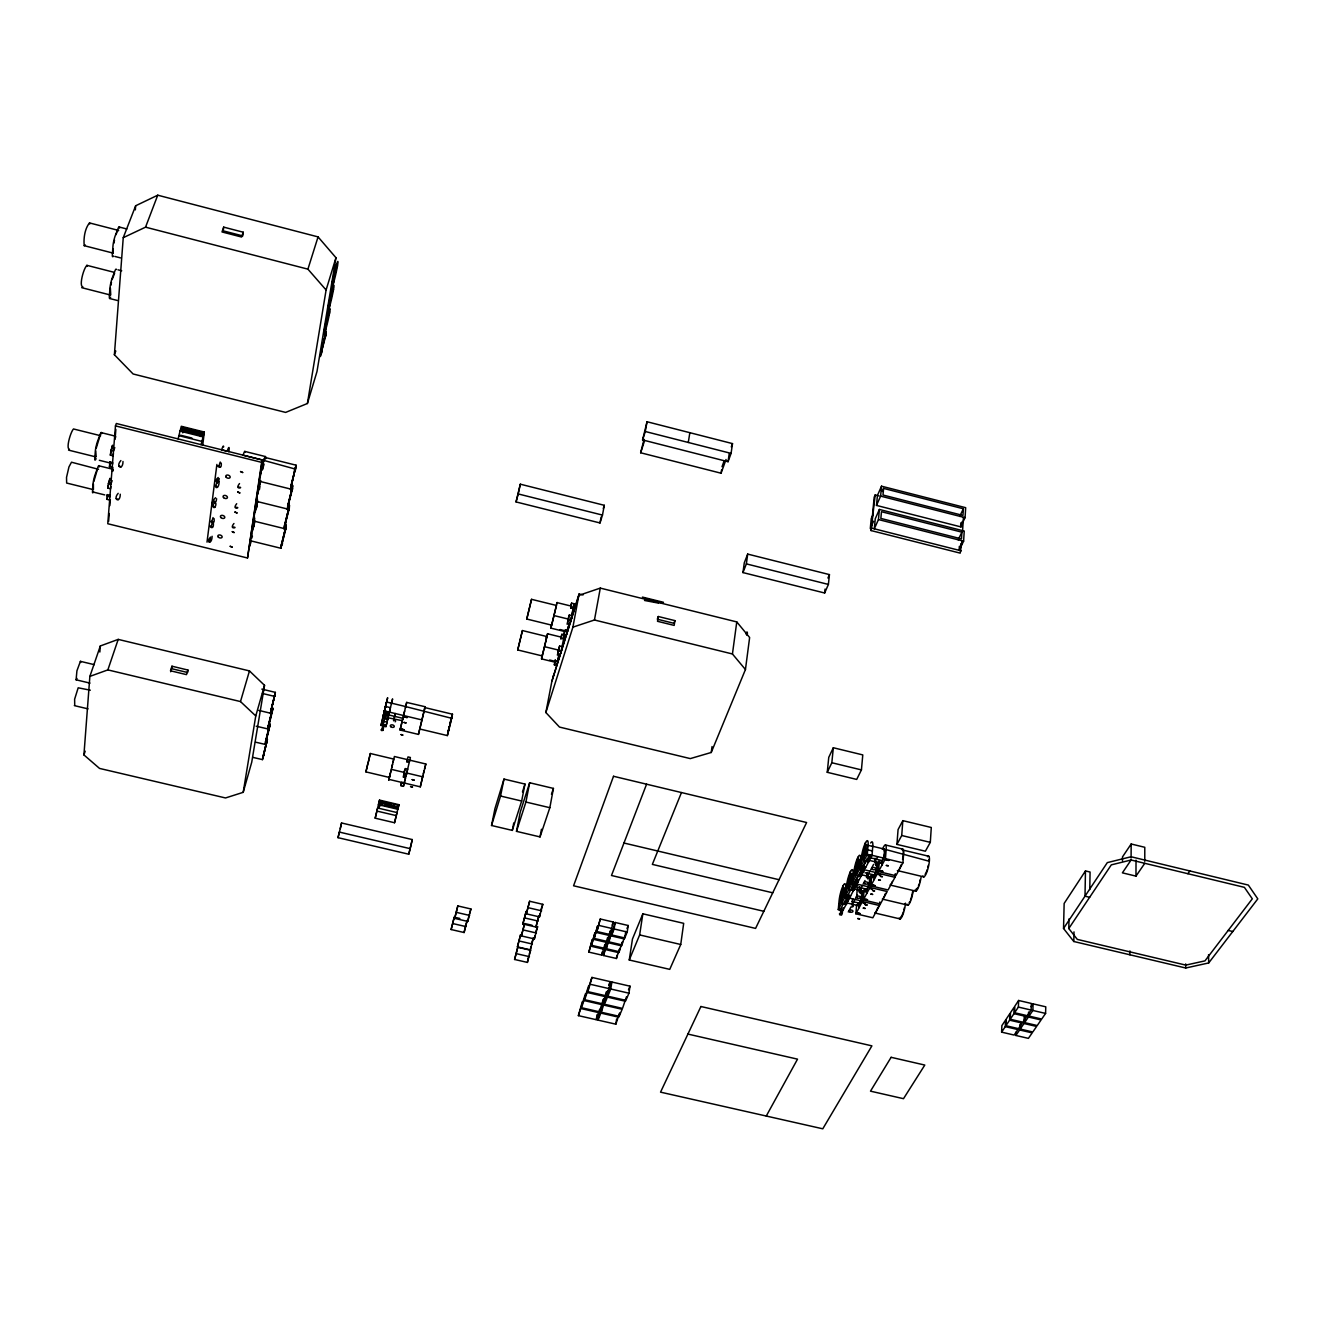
<?xml version="1.0" encoding="UTF-8"?>
<svg xmlns="http://www.w3.org/2000/svg" width="1324" height="1324" viewBox="0 0 1324 1324"><rect width="100%" height="100%" fill="white"/><g stroke="black" fill="none" stroke-linecap="round" stroke-linejoin="round"><path stroke-width="1.5" d="M1069.014 918.906L1068.782 928.521L1077.322 939.395L1185.791 965.113L1204.956 960.876L1252.305 898.831L1244.394 887.345L1131.093 860.004L1122.388 872.847L1135.975 876.124L1136.025 860.17M1129.902 954.786L1129.918 950.93M1131.093 858.002L1131.159 844L1144.78 847.294L1144.78 861.312M1122.471 860.881L1122.504 856.893L1131.159 844M382.934 730.335L380.948 729.855L382.868 730.467L384.225 724.873L382.322 724.427L384.225 725.039M385.797 718.055L383.811 717.575L385.731 718.204L387.088 712.593L385.102 712.279L387.088 712.759M1089.784 889.513L1090.066 872.036L1085.465 870.927L1064.148 903.448L1063.536 928.472L1073.797 941.496L1185.725 968.01L1208.696 962.945L1257.8 898.88L1248.333 885.077L1131.077 856.76L1107.311 862.619L1063.536 928.472M1085.465 870.927L1085.001 896.183L1089.652 897.291M1073.797 941.496L1073.996 931.881M570.528 621.916L573.441 606.657C574.484 608.825 569.568 609.321 570.958 605.962M1029.145 1012.794L1029.029 1016.087L1041.707 1019.05L1045.579 1013.423L1045.778 1006.819L1033.084 1003.857L1031.164 1006.67M1029.029 1016.087L1032.869 1010.46L1033.084 1003.857M1028.417 1017.014L1041.078 1019.96L1037.238 1025.537L1024.611 1022.608L1028.417 1017.014L1028.582 1012.066M1031.115 1010.046L1031.346 1003.443L1018.619 1000.481L1014.846 1006.141L1014.598 1012.728L1027.292 1015.69L1031.115 1010.046L1018.388 1007.084L1014.598 1012.728M1020.225 1029.062L1023.998 1023.518L1036.609 1026.448L1032.803 1031.975L1020.225 1029.062L1020.407 1024.131M1023.998 1023.518L1024.23 1016.931M1024.611 1022.608L1024.793 1017.659M1015.872 1035.467L1019.612 1029.956L1032.19 1032.886L1028.4 1038.364L1015.872 1035.467L1016.005 1032.19M1018.388 1007.084L1018.619 1000.481M1019.612 1029.956L1019.794 1025.041M262.384 759.628L267.415 739.322L262.533 759.612L252.95 757.411M1009.616 1020.175L1009.881 1013.588L1006.174 1019.166L1005.909 1025.719L1018.504 1028.649L1022.26 1023.104L1009.616 1020.175L1005.909 1025.719M1010.229 1019.248L1010.493 1012.678L1014.234 1007.067L1013.985 1013.654L1010.229 1019.248L1022.873 1022.194L1026.679 1016.6L1013.985 1013.654M1005.297 1026.63L1005.561 1020.076L1001.887 1025.604L1001.606 1032.141L1014.151 1035.054L1017.891 1029.559L1005.297 1026.63L1001.606 1032.141M264.999 744.402L270.063 723.947L265.148 744.386L255.499 742.152M267.663 728.912L272.777 708.307L267.812 728.928L256.161 726.181M270.377 713.173L275.375 692.369L270.51 713.206L258.776 710.409M556.56 604.009L557.156 602.437L550.916 628.139L564.653 631.515C564.736 629.066 569.006 630.125 567.185 632.144M113.07 248.664L113.169 252.768M405.74 706.304L406.683 702.415L425.12 706.735L418.45 734.406L400.063 730.004L402.877 718.336L383.778 713.752L384.324 711.402M550.983 628.056L551.181 625.822M251.196 538.372L251.825 533.754M257.088 498.039L257.369 499.33M959.37 546.266L959.106 550.304L963.607 541.168L964.236 531.056L879.384 509.459L875.263 518.743L874.32 528.822L878.457 519.554L879.384 509.459M960.595 526.82L965.064 517.651L965.676 507.688L881.519 486.189L877.415 495.49L876.488 505.42L960.595 526.82L960.843 522.848M960.562 547.54L960.794 543.8M961.853 527.101L962.2 521.557M961.903 532.165L961.489 538.918L880.857 518.429L881.47 511.709L961.903 532.165L958.179 539.795M963.376 508.78L962.945 515.433L882.992 495.027L883.588 488.407L963.376 508.78L959.652 516.443M879.119 495.937L875.197 494.928L874.171 497.245L871.06 530.56L960.214 553.134L961.952 541.036M962.565 531.205L963.425 517.436M930.309 842.362L931.285 827.483L902.836 820.648L898.069 829.585L896.927 844.398L925.377 851.216L930.309 842.362L901.727 835.51L896.927 844.398M879.368 861.378A11.188 2.251 -76.6 0 0 879.235 862.586L878.507 871.573L895.885 875.71L902.935 862.834L903.613 853.831A11.188 2.334 -76.6 0 0 902.141 849.379M83.925 754.928L89.867 676.399L100.326 645.963L118.2 639.393L249.458 670.92L264.535 685.336L251.725 762.227L243.202 792.331L225.527 797.958L99.532 768.417L83.925 754.928L85.199 751.188M114.394 354.749L123.248 237.675L135.66 205.766L157.738 195.191L318.058 236.897L335.965 257.717L316.999 371.498L307.4 403.506L285.636 412.409L133.112 373.98L114.394 354.749L115.8 351.009M871.705 875.71A11.105 2.218 -76.7 0 0 871.573 876.935L870.828 885.872L888.073 889.96L895.007 877.299L895.289 873.708M901.727 835.51L902.836 820.648M109.677 500.025L106.946 499.347L107.31 494.63L110.058 495.308A7.083 0.943 -77 0 0 110.058 496.732M107.823 488.109L110.008 478.295A7.1 0.943 -77 0 0 109.048 481.456L108.816 482.35A7.1 0.943 -77 0 0 107.823 488.109L110.571 488.788A7.1 0.943 -77 0 1 110.852 486.587M112.242 467.455L109.462 466.776L109.842 461.911L112.623 462.606A7.199 0.96 -77.1 0 0 112.623 464.079M110.372 455.175L112.59 445.212A7.216 0.976 -77.1 0 0 111.613 448.389L111.382 449.299A7.216 0.976 -77.1 0 0 110.372 455.175L113.152 455.87A7.216 0.976 -77.1 0 1 113.45 453.602M115.469 425.881L107.774 523.741L247.505 558L262.384 459.958L116.346 423.498L115.469 425.881L261.639 462.357L247.505 558M108.618 521.391L109.23 513.497M109.859 505.619L110.322 499.711M112.888 467.289L112.557 471.394A7.083 0.943 -77 0 1 113.152 469.838M115.089 439.27L115.867 429.406M99.846 652.037L100.326 645.963M135.329 209.887L135.66 205.766M878.507 871.573L885.442 858.664L886.153 849.644A11.188 2.251 -76.6 0 0 883.555 846.93L883.257 847.476A11.188 2.251 -76.6 0 0 882.38 849.379M881.966 865.135L882.314 860.633L868.958 857.439M856.628 904.904L855.85 913.775L872.83 917.78L879.533 905.533L879.831 901.958M861.907 874.85L873.261 877.564L876.14 871.904A7.249 1.44 -76.7 0 0 877.15 865.234A7.249 1.44 -76.7 0 0 875.975 863.943A1.953 1.158 5 0 0 874.75 862.205L875.098 858.167M874.221 879.55L874.601 875.065L865.035 872.781M875.462 864.638L875.71 861.676M870.828 885.872L877.646 873.178L878.375 864.191A11.105 2.218 -76.7 0 0 878.408 861.245M869.14 861.345C864.969 864.87 872.483 852.242 867.948 856.131M866.624 893.717L867.005 889.248A5.511 1.092 -76.8 0 0 868.825 883.042M867.882 878.871L867.981 876.174M872.764 846.45L868.081 845.324A11.204 2.168 -76.6 0 0 865.582 842.627L865.3 843.173A11.204 2.168 -76.6 0 0 861.295 858.316L860.501 867.286L865.168 868.395L872.003 855.453L872.764 846.45A11.204 2.201 -76.6 0 0 870.662 843.007M869.984 887.444L887.212 891.532L880.377 903.978L863.281 899.939L869.984 887.444L870.729 878.507A11.022 2.185 -76.8 0 0 870.778 875.561M859.144 907.652L859.524 903.2A5.462 1.076 -76.8 0 0 861.08 898.417M860.418 892.873L860.666 889.927M862.139 872.615L862.669 866.161L863.86 866.823L863.364 872.301L861.444 872.003L863.364 872.301M862.718 871.54L863.165 866.21L867.501 857.969M865.3 843.173L863.893 860.832L868.577 861.941M864.804 851.58L865.582 842.627M855.85 913.775L862.454 901.479L863.215 892.575A10.923 2.151 -76.8 0 0 863.298 890.489M863.281 899.939L864.042 891.035A11.006 2.185 -76.8 0 1 864.175 889.811M860.501 867.286L867.303 854.328L868.081 845.324M866.508 877.713L866.889 873.228M867.832 878.623A1.936 1.142 5.1 0 0 867.071 876.654L867.419 872.615M868.494 860.583L869.189 854.774M857.24 866.061L858.018 857.158A11.122 2.135 -76.7 0 1 860.451 859.921L859.657 868.892L852.97 881.635L854.824 882.065M855.784 886.633L853.914 886.484L855.784 886.633L856.297 881.172L854.625 881.453M857.853 879.748L857.588 882.727L864.324 870L859.657 868.892M856.578 897.043L857.406 887.626M859.359 887.428L858.962 891.896L862.305 885.624M859.872 886.848L859.524 890.853A1.92 1.125 5.3 0 1 859.872 892.939M860.832 875.114L859.59 875.71L861.51 875.727L861.527 869.338M861.477 875.859L861.792 872.317M843.09 907.751L842.825 910.697L849.329 898.384L849.594 895.405M861.428 769.906L862.785 754.912L833.326 747.746L828.758 757.345L827.252 772.306L856.694 779.422L861.428 769.906L831.836 762.74L827.252 772.306M852.143 883.207L852.937 874.27A11.022 2.102 -76.8 0 0 850.587 871.44L850.306 871.97A11.022 2.102 -76.8 0 0 846.367 886.848L845.556 895.752L850.14 896.828L856.76 884.3L852.143 883.207L845.556 895.752M852.97 881.635L853.765 872.698A11.105 2.135 -76.7 0 1 857.737 857.687L858.018 857.158M852.739 890.44C855.006 892.889 850.736 880.791 854.146 885.061M851.977 906.957A1.92 1.109 5.4 0 0 852.093 904.838L852.623 898.847M853.285 889.397L853.997 883.654M853.715 887.61L853.45 890.589L848.833 889.496L850.587 871.44M853.93 890.142L854.245 886.6M854.592 886.931L854.89 883.406M855.139 885.888L855.602 880.576L861.229 870.894M856.959 866.591L857.737 857.687M857.621 861.659L856.297 875.28L860.948 876.389M876.488 505.42L880.609 496.119L881.519 486.189M838.274 909.638L844.745 897.291L845.556 888.404A10.94 2.069 -76.8 0 0 843.256 885.508L842.991 886.021A10.94 2.069 -76.8 0 0 839.085 900.767L838.274 909.638L840.095 910.051M845.871 903.448L844.662 904.044L846.516 904.193L846.582 897.738M846.334 901.594L846.069 904.573L841.501 903.481L842.991 886.021M846.516 904.193L846.996 898.897M847.145 901.032L847.674 894.66L848.849 895.305L848.336 900.734L846.483 900.585L848.336 900.734M847.691 899.989L848.171 894.71L853.202 885.144M849.511 880.841L850.306 871.97M839.83 914.901C837.943 910.531 844.497 920.743 840.31 909.638M840.359 913.874L840.856 908.612L844.977 900.767M842.445 894.345L843.256 885.508M841.005 914.603C844.894 912.683 839.929 906.245 840.095 909.555M871.06 530.56L875.197 494.928M831.836 762.74L833.326 747.746M828.394 584.43L829.436 574.599L747.696 554.094L744.287 562.783L742.963 572.58L824.653 593.003L828.394 584.43L746.372 563.892L742.963 572.58M178.078 438.906L181.289 426.278L204.31 432.038L202.771 444.947M824.653 593.003L825.067 589.081M181.802 430.482L182.149 427.354L202.92 432.551L202.555 435.679M182.811 432.882L183.424 428.959L200.834 433.329L200.47 436.44M557.52 662.033L558.116 661.355L555.617 660.742L555.037 662.182L555.302 659.832L554.342 664.797L556.841 665.409L557.586 661.586M390.646 772.256L389.355 777.453L365.921 771.892L367.907 763.286M551.678 624.051L551.645 625.143L526.77 619.036L531.536 599.325L556.411 605.449L551.645 625.143M171.657 668.686L171.955 666.204L187.925 670.043L187.611 672.509L171.657 668.686L170.68 671.748M223.69 227.132L223.26 230.856L242.772 235.92L243.235 232.213L223.69 227.132L222.002 231.948L241.58 237.029L243.235 232.213M201.099 444.665L204.31 432.038M542.277 654.801L542.228 655.926L517.734 649.952L522.417 630.555L546.928 636.563L542.228 655.926M110.355 288.152L110.753 294.971M409.778 759.993L409.381 761.763M95.725 451.004L96.172 456.681M93.392 483.988L93.408 489.648L66.647 483.045L66.531 477.352L68.964 466.892L71.496 462.208L98.555 469.325M393.046 762.177L393.774 759.082L370.339 753.505L368.353 762.111M207.007 542.145L216.888 464.426M228.837 451.782L228.936 451.021A12.959 1.175 -76.9 0 0 227.182 451.269L221.621 449.879A12.959 1.208 -76.9 0 1 223.64 446.949M745.445 669.53L749.632 637.523L736.773 621.916L600.302 588.104L578.936 595.337L551.893 681.198L545.852 712.527L559.489 727.075L690.301 758.602L711.236 752.479L745.445 669.53L732.437 653.973L594.459 619.996L572.911 627.146L545.852 712.527M732.437 653.973L736.773 621.916M746.372 563.892L747.696 554.094M254.357 516.277L254.175 519.339L254.82 518.214M711.236 752.479L712.047 746.571M680.735 944.492L683.681 923.341L642.852 913.808L632.458 939.03L629.248 959.999L669.745 969.367L680.735 944.492L639.641 934.926L629.248 959.999M567.235 630.969L567.135 632.111M286.083 527.978L286.265 524.933L280.853 548.252L286.083 527.978L285.62 529.6M289.277 508.532L289.476 505.387L283.998 528.955L289.277 508.532L288.814 510.154M292.538 488.722L292.736 485.478L287.209 509.293L292.538 488.722L292.058 490.343M296.063 465.187L290.486 489.251L296.063 465.187L265.214 457.492M731.08 453.387L732.503 443.606L647.022 421.744L642.587 439.932L728.051 461.712L731.08 453.387L645.301 431.508L647.022 421.744M728.051 461.712L729.193 453.884M253.91 526.82L254.506 522.781M280.853 548.252L250.865 540.871A12.015 0.894 -76.7 0 1 251.56 534.184A12.015 0.894 -76.7 0 1 254.738 521.292L252.073 529.65M256.74 507.787L257.204 504.692M254.622 519.653A12.131 0.91 -76.8 0 1 253.976 517.221A12.131 0.91 -76.8 0 1 257.65 501.631L254.986 509.988M259.471 489.433L259.934 486.289M262.384 469.921L263.443 462.738L261.771 469.01M644.043 439.336L640.651 452.775L721.067 473.214L721.547 469.954M325.803 335.369L326.134 331.381L320.309 356.553L325.803 335.369L325.323 336.975M628.95 993.182L630.009 986.181L611.87 982.011L608.908 989.227L607.799 996.211L625.904 1000.365L628.95 993.182L610.761 989.011L607.799 996.211M639.641 934.926L642.852 913.808M605.233 998.197L602.337 1005.28L601.228 1012.215L619.169 1016.319L619.698 1012.86M601.228 1012.215L608.527 990.137L607.418 997.121L604.489 1004.254L622.512 1008.391L626.451 996.873M424.474 709.134L424.921 707.595L452.477 714.215L450.458 723.45L447.347 735.581L419.758 728.994L418.45 734.406M627.212 932.03L628.221 925.509L615.147 922.464L611.738 934.959L624.779 937.988L627.212 932.03L614.121 928.985L611.738 934.959M597.985 1020.109L600.864 1013.108L601.973 1006.174L599.093 1013.174L597.985 1020.109L615.842 1024.18L616.636 1018.984M615.842 1024.18L619.318 1013.737M606.342 944.674L603.545 955.514L616.438 958.493L619.318 949.44M609.057 937.822L606.26 948.712L619.202 951.708L619.715 948.481M619.202 951.708L622.098 942.605M612.383 929.431L608.99 941.861L621.982 944.889L622.495 941.645M621.982 944.889L624.895 935.72M624.779 937.988L625.789 931.484M674.909 620.625L674.164 625.408L657.515 621.304L658.293 616.504L674.909 620.625L673.916 623.306L657.316 619.218L658.293 616.504M447.347 735.581L449.299 726.363M591.944 977.426L587.922 991.643L606.078 995.814L609.023 988.614L610.132 981.614L591.944 977.426L584.712 999.719L602.768 1003.857L606.524 991.494M606.078 995.814L606.624 992.321M610.761 989.011L611.87 982.011M616.438 958.493L616.951 955.266M594.195 938.435L597.571 925.989L594.195 938.435L607.203 941.447L610.347 930.656M582.345 1001.672L578.389 1015.64L596.28 1019.712L597.124 1014.515M606.26 948.712L611.804 930.921M609.95 934.545L613.36 922.05L600.285 919.005L596.876 931.517L609.95 934.545L610.463 931.302M596.28 1019.712L599.706 1009.252M614.121 928.985L615.147 922.464M588.717 985.586L581.55 1007.713L599.507 1011.834L603.248 999.537M602.768 1003.857L603.612 998.644M588.882 952.121L592.225 939.792L588.882 952.121L601.791 955.101L602.304 951.873M601.791 955.101L604.886 944.409M591.53 945.303L594.89 932.924L591.53 945.303L604.489 948.298L605.002 945.071M603.545 955.514L606.922 943.201M604.489 948.298L607.6 937.558M688.281 442.464L689.854 432.7M282.277 544.412L282.508 542.956M284.594 530.212L284.842 528.739L254.738 521.292M285.438 525.132L285.67 523.642M287.805 510.667L288.053 509.161L257.65 501.631M288.649 505.503L288.897 503.981M291.065 490.757L291.313 489.218L260.646 481.588A12.247 0.927 -76.8 0 0 256.922 497.344A12.247 0.927 -76.8 0 0 257.551 499.926M291.925 485.494L292.174 483.939M294.391 470.467L294.64 468.895L263.79 460.404A12.942 0.976 -76.9 0 1 265.429 459.031A12.379 0.943 -76.9 0 0 261.771 468.216A12.379 0.943 -76.9 0 0 260.017 481.092M596.876 931.517L600.285 919.005M243.202 792.331L255.764 715.936L264.535 685.336M307.4 403.506L326.101 289.989L335.965 257.717M578.389 1015.64L585.506 993.662M321.699 353.094L321.98 351.39M324.463 336.511L324.761 334.773M325.456 330.57L325.754 328.832M328.302 313.639L328.584 311.885M329.312 307.582L329.61 305.811M332.192 290.32L332.506 288.516M333.234 284.147L333.532 282.326M336.18 266.521L336.495 264.668M644.523 600.467L658.607 603.132M113.864 243.235L114.509 240.107M263.84 755.64L264.039 754.481M265.76 744.436L265.975 743.261M266.455 740.43L266.654 739.255M268.424 729.044L268.623 727.852M269.12 724.973L269.335 723.781M271.122 713.404L271.321 712.196M271.834 709.267L272.032 708.059M273.869 697.5L274.068 696.259L262.45 693.478M93.822 481.506L97.248 469.921M260.315 476.143L261.192 471.576M532.066 925.261L524.635 923.54L521.375 935.919L534.366 938.931L534.962 935.704M522.848 924.003L526.125 911.508L522.848 924.003L535.922 927.032L538.918 916.175M534.366 938.931L537.643 926.552L535.558 932.477M539.497 916.887L542.807 904.325L529.633 901.247L526.34 913.841L539.497 916.887L540.076 913.643M594.459 619.996L600.302 588.104M567.317 630.423L568.079 626.401M527.399 962.416L530.61 950.251L517.783 947.289L514.589 959.47L527.399 962.416L528.276 957.616M517.419 946.892L520.63 934.612L517.419 946.892L530.328 949.871L530.907 946.66M530.328 949.871L533.555 937.607L531.503 943.449M535.922 927.032L538.702 916.059M563.395 638.118C564.785 639.393 560.416 638.251 560.896 637.506M526.34 913.841L529.633 901.247M602.47 515.086L604.29 505.305L520.315 484.187L516.046 501.928L600.004 522.963L602.47 515.086L518.214 493.935L520.315 484.187M549.841 807.706L553.432 788.409L529.65 782.749L520.216 812.208L516.492 831.356L540.027 836.917L549.841 807.706L525.926 802.03L516.492 831.356M514.589 959.47L517.783 947.289M540.027 836.917L541.466 829.254M521.375 935.919L524.635 923.54M600.004 522.963L601.096 517.121M572.911 627.146L579.068 593.996L583.023 594.972M541.797 656.538L541.516 658.889L555.037 662.182M567.119 631.482L566.473 634.808L563.941 634.179L564.653 631.515M560.764 652.931L564.388 634.908L561.873 634.295L561.028 637.026M567.069 624.2L569.353 614.965L571.902 615.594C570.661 627.741 565.034 626.418 569.353 614.965M570.661 608.113L571.604 603.148L574.153 603.777L570.942 620.592L568.393 619.963M568.013 627.576L567.301 631.316L560.069 629.545M568.708 627.725L569.121 625.54M551.992 680.884L579.068 593.996M552.985 677.772L553.432 675.439M557.371 655.132L559.622 646.046L562.137 646.658C560.913 658.591 555.368 657.3 559.622 646.046M560.929 639.227L561.873 634.295M558.116 658.74L558.778 655.347M558.016 660.113L558.728 656.406M558.993 658.541L559.423 656.373M521.656 801.037L524.983 784.073L503.997 779.075L494.944 808.65L491.535 825.497L512.305 830.396L521.656 801.037L500.555 796.038L491.535 825.497M525.926 802.03L529.65 782.749M512.305 830.396L513.762 822.899M419.791 728.978L424.921 707.595M500.555 796.038L503.997 779.075M257.683 494.315L259.372 486.835M407.345 759.579L406.849 761.797L409.248 762.376M406.7 702.382L403.572 715.523M459.825 918.459L454.248 917.168L451.12 929.531L464.112 932.526L465.105 927.71M464.112 932.526L467.273 920.18L465.436 926.105M467.753 921.421L470.93 908.976L457.823 905.93L454.662 918.393L467.753 921.421L469.06 914.983M451.12 929.531L454.248 917.168M454.662 918.393L457.823 905.93M110.852 285.305L111.464 282.343M96.172 448.373L99.78 436.539M385.102 708.357L385.466 706.784M391.507 703.193L386.558 702.001L385.863 705.229M338.05 837.678L339.292 832.068L410.208 848.667L412.277 839.565L341.559 822.982L338.05 837.678L408.752 854.212L410.208 848.667M340.318 828.609L341.559 822.982M451.418 718.005L452.477 714.215M388.462 716.069L389.273 712.593M255.218 511.842L257.022 504.527M252.305 531.421L254.092 524.172M408.752 854.212L412.277 839.565M390.216 774.027L388.693 780.233L388.892 779.356L420.304 786.837L422.803 775.831M420.304 786.837L425.832 763.998L394.387 756.501L391.755 767.606M389.355 777.453L390.1 774.308L388.892 779.356M404.432 782.004C404.532 786.307 399.98 779.207 401.04 785.728L403.439 786.307L406.733 773.017L422.902 776.857M388.726 714.927L385.946 726.628L380.998 725.436L385.665 705.808L385.367 707.082M385.863 705.411L384.953 709.002L387.651 697.715L386.823 700.909M385.946 713.123L382.09 729.491M386.36 711.402L384.655 718.419M391.391 704.037L392.583 698.89L391.788 702.101M402.297 720.686L388.048 717.79M397.812 805.24L397.101 808.285L379.558 804.148L380.302 801.103L397.812 805.24L396.985 808.534M394.535 822.734L397.035 812.572L377.638 808.004L375.188 818.182L394.535 822.734L398.938 804.694L379.525 800.11L377.009 810.569M398.938 804.694L397.862 809.278L378.432 804.694L379.525 800.11M403.439 786.307L404.581 781.392M404.978 780.184L405.475 778.032M405.111 769.211C403.191 772.339 403.29 781.541 406.22 775.202L410.39 757.494L407.991 756.914L406.849 761.797M449.25 726.744L447.76 733.711L451.997 716.102L450.872 720.14M385.946 726.628L390.431 707.645L385.466 706.453M403.208 777.122L405.26 768.549L407.676 769.112L406.22 775.202M384.622 710.243L383.48 715.324M405.359 707.992L405.69 706.569L390.431 702.912M384.159 712.047L384.655 709.978M381.444 802.576L395.942 806.812L381.444 802.576L380.65 805.886M384.655 710.343L385.416 706.95M375.188 818.182L376.91 811.066L396.323 815.634M379.492 804.413L378.763 807.458L380.302 801.103M404.631 710.988L400.063 730.004M392.566 764.18L390.812 771.544M390.348 773.398L390.878 771.247M385.516 706.404L386.608 701.985M383.811 713.835L384.208 712.18M389.339 712.113L392.036 701.323M402.877 718.336L402.595 719.462M449.796 724.46L450.342 722.209M380.998 725.436L387.105 700.148M381.808 730.699L382.669 727.174M449.978 723.549L450.64 720.852M383.48 715.175L384.059 712.775L383.248 716.119M401.04 785.728L401.95 782.12M423.217 773.994L424.094 770.667M424.524 769.012L425.832 763.998M451.252 718.419L451.782 716.416M448.124 731.477L448.455 730.252M451.318 719.544L451.649 718.287L405.69 706.602M516.046 501.928L518.214 493.935M424.673 708.39L425.12 706.735M848.816 895.438L847.393 896.183M274.829 696.11L275.26 694.57M272.099 711.948L272.529 710.425M269.401 727.538L269.831 725.999M266.753 742.863L267.183 741.341M365.921 771.892L370.339 753.505M120.881 460.553C115.006 467.091 123.033 470.781 123 461.48M121.08 466.826L118.961 465.899M118.184 493.322C112.358 499.843 120.319 503.468 120.269 494.233M118.366 499.562L116.28 498.651M255.764 715.936L240.488 701.571L249.458 670.92M845.192 902.538L858.233 905.616L861.014 900.138A7.133 1.407 -76.8 0 0 862.023 893.551A7.133 1.407 -76.8 0 0 860.914 892.194L860.534 892.79M852.54 888.586L865.681 891.697L868.511 886.137A7.183 1.423 -76.8 0 0 869.52 879.5A7.183 1.423 -76.8 0 0 868.395 878.176M867.617 859.988L880.956 863.182L883.886 857.422A7.299 1.473 -76.6 0 0 884.895 850.72A7.299 1.473 -76.6 0 0 883.704 849.462M295.368 470.169L295.864 468.547M329.13 314.251L329.626 312.646M112.192 279.496L114.609 273.207M333.019 291.065L333.516 289.459M249.524 546.812L251.179 541.384M336.991 267.415L337.488 265.793M546.216 637.92L547.639 633.6L541.582 658.806M255.3 507.787L257.535 500.505M252.388 527.482L254.605 520.216M260.96 469.54L263.79 460.404L243.086 455.241A12.942 1.092 -76.9 0 1 244.973 452.295M262.433 469.54L264.072 464.244M258.279 487.712L260.53 480.413M257.948 489.963L260.745 480.844M261.639 462.357L262.384 459.958M469.524 913.477L470.93 908.976M187.925 670.043L186.485 674.628L170.482 670.788L171.955 666.204M232.825 527.084C239.478 527.068 228.274 530.477 233.951 523.493M570.727 605.978L571.604 603.148M235.573 507.307C242.275 507.274 231.005 510.783 236.698 503.716M554.342 664.797L555.617 660.742M563.941 634.179L565.249 629.992M603.314 508.466L604.29 505.305M563.528 637.638L564.388 634.908M573.259 606.607L574.153 603.777M238.37 487.166C245.139 487.116 233.802 490.707 239.512 483.558M326.101 289.989L307.913 269.153L318.058 236.897M522.483 791.918L524.983 784.073M212.916 522.169C207.107 518.859 215.382 527.415 214.058 518.578M212.287 527.018C206.792 523.576 213.843 532.447 213.429 523.427M212.121 536.27C211.906 545.422 205.402 542.195 210.566 537.081M209.242 542.079L210.384 538.504M216.623 498.751C215.944 506.413 210.731 501.018 215.63 497.725M215.994 503.683C215.315 511.345 210.102 505.967 214.985 502.673M211.923 521.176L213.065 517.585M211.294 526.025L212.452 522.434M642.587 439.932L645.301 431.508M220.065 466.66C214.174 463.102 222.283 472.287 221.24 463.052M219.238 478.527C218.543 486.239 213.296 480.778 218.228 477.501M216.871 482.615L218.03 479.007M219.172 481.754C218.808 491.105 212.419 487.679 217.583 482.532M211.857 503.997L213.015 500.406M640.651 452.775L644.573 440.611M219.039 465.618L220.214 462.01M200.834 433.329L200.569 434.107L183.159 429.754M202.92 432.551L201.86 435.728L181.074 430.532L182.149 427.354M551.463 794.284L553.432 788.409M89.867 676.399L107.856 669.894L118.2 639.393M252.437 536.137L251.543 538.504M540.672 910.399L542.807 904.325M529.252 954.091L530.61 950.251M112.159 480.662L110.951 484.021L108.187 483.343M106.946 499.347L108.154 496.003M109.462 466.776L110.686 463.417M722.027 466.71L723.897 461.563M114.774 447.578L113.55 450.954L110.753 450.259M721.067 473.214L726.048 459.494M731.295 446.933L732.503 443.606M116.032 234.629L116.826 232.544M546.365 637.787L546.928 636.563M123.248 237.675L145.541 227.165L157.738 195.191M646.575 784.205L611.489 875.495L763.816 911.293M612.184 925.046L613.36 922.05M681.463 792.563L652.351 864.39L772.736 892.806M627.013 928.505L628.221 925.509M608.659 985.221L610.132 981.614M628.503 989.789L630.009 986.181M619.169 1016.319L622.148 1009.285L604.125 1005.164M827.947 578.025L829.436 574.599M882.214 491.518L883.588 488.407M872.88 514.904L871.242 518.578L870.298 528.557L873.575 521.209M838.688 905.186L845.142 892.839M845.97 891.284L852.54 878.739M853.368 877.15L860.054 864.406M860.898 862.785L867.7 849.826L872.384 850.935M862.371 867.733L863.827 866.972M851.663 888.52L866.856 859.673M848.287 911.988L851.001 906.89M852.093 904.838L854.824 899.691M855.652 898.135L857.489 894.676M863.149 884.051L865.019 880.526M867.071 876.654L869.901 871.324M870.762 869.719L873.608 864.357M874.75 862.205L877.63 856.794M875.843 861.411L875.561 861.941A11.105 2.218 -76.7 0 0 875.131 862.818M77.04 678.434L76.097 679.808L76.924 670.821L80.416 661.338L94.302 664.665M766.265 1116.033L797.528 1059.15L687.917 1034.077M904.871 904.226L905.467 903.167A10.426 2.234 -76.9 0 1 902.521 915.563A10.426 2.234 -76.9 0 1 899.261 917.88M526.77 619.036L531.536 599.325M517.734 649.952L522.417 630.555M1068.782 928.521L1111.299 864.87L1131.093 860.004M1135.975 876.124L1144.78 863.314M69.477 449.299C65.72 448.919 70.453 432.22 73.482 428.959L100.657 435.728M1187.893 873.708L1189.862 870.96M841.402 909.456L843.322 909.77M107.906 496.202L107.459 496.467A7.083 0.943 -77 0 1 107.31 494.63M82.866 286.927C78.778 286.348 83.478 268.391 86.937 265.346L113.599 272.181M117.538 231.088L118.614 230.442L89.519 222.928C84.918 228.39 83.395 238.254 84.239 245.685L113.318 253.165M85.381 245.006L84.239 245.685M90.33 690.201L78.182 687.801L74.624 699.204L74.723 705.212M855.999 881.552L858.101 881.767M864.903 903.63C867.435 902.339 861.676 902.471 864.655 903.63M116.363 269.484A7.646 1.142 -77.7 0 0 116.28 269.252L116.148 269.12A7.646 1.142 -77.7 0 0 114.907 271.006L112.259 277.858A7.646 1.142 -77.7 0 0 111.249 281.118L110.571 284.031A7.646 1.142 -77.7 0 0 109.925 288.45L109.379 296.079A7.63 1.142 -77.7 0 0 109.528 298.397L109.991 298.347A7.63 1.142 -77.7 0 0 110.653 297.188M879.881 875.379L879.086 874.469L880.774 874.601M584.364 1000.63L602.403 1004.767M581.186 1008.607L599.143 1012.728M600.864 1013.108L618.788 1017.213M452.907 923.589L465.949 926.601M519.422 941.05L532.38 944.045M516.575 953.71L529.434 956.673M590.802 984.411L609.023 988.614M587.558 992.57L605.697 996.724M607.418 997.121L625.524 1001.275M528.425 907.751L541.615 910.829M599.209 925.509L612.317 928.571M596.495 932.493L609.553 935.522M611.34 935.936L624.382 938.964M524.916 917.995L538.041 921.041M593.814 939.411L606.822 942.423M608.593 942.837L621.585 945.849M456.482 912.385L469.606 915.43M523.427 929.994L536.452 933.023M591.149 946.263L604.108 949.258M605.879 949.672L618.804 952.668M1032.869 1010.46L1045.579 1013.423M844.745 897.291L849.329 898.384M862.454 901.479L879.533 905.533M861.941 902.438L864.688 903.084M851.944 901.412L859.524 903.2A5.462 1.076 -76.8 0 1 858.349 903.531M900.188 918.955L874.75 912.948A10.443 2.118 -76.9 0 0 877.829 907.337M856.347 912.848L859.077 913.477M923.937 876.902L897.904 870.696A10.691 2.234 -76.6 0 1 897.341 870.547M862.884 866.74L865.681 867.402M879.037 870.58L881.834 871.258M76.097 679.808L89.966 683.118M864.555 869.851L875.942 872.549M877.646 873.178L895.007 877.299M861.941 870.547L863.794 870.977M877.117 874.154L879.914 874.816M915.894 891.151L890.059 885.011A10.609 2.201 -76.7 0 0 892.409 881.47M391.325 769.36L404.813 772.571M404.118 773.464L406.518 774.027M871.341 884.895L874.121 885.557M855.139 883.654L868.312 886.782M853.484 884.614L856.247 885.276M869.471 888.404L872.235 889.066M853.848 886.12L867.005 889.248A5.511 1.092 -76.8 0 1 865.731 888.834M74.326 705.609L88.013 708.87M907.966 905.169L882.347 899.095A10.526 2.151 -76.8 0 0 885.475 893.386M847.89 895.223L850.653 895.885M863.794 898.979L866.541 899.641M623.968 843.024L779.042 879.715M847.741 897.689L860.815 900.783M384.374 710.922L422.108 719.975M386.095 712.527L389.074 713.239M403.29 716.648L406.269 717.36M261.854 689.125L275.375 692.369M382.686 718.204L387.634 719.395M382.09 720.984L387.022 722.159M383.232 724.807L386.194 725.519M400.328 728.895L403.29 729.607M885.425 844.977L902.803 849.147M902.819 850.041L928.836 856.264M1228.192 930.424L1232.776 931.517M872.168 846.185L884.548 849.147M886.153 849.644L928.836 861.163A8.738 1.92 -76.6 0 0 928.803 859.624M107.856 669.894L240.488 701.571M870.298 854.89L883.687 858.084M867.303 854.328L872.003 855.453M885.442 858.664L902.935 862.834M868.66 855.784L871.473 856.446M884.895 859.657L887.709 860.319M547.639 633.799L561.674 637.241M545.074 646.807L559.39 650.299M558.662 651.027L561.177 651.64M549.642 660.014L555.65 661.487M557.156 602.635L569.817 605.763M93.077 492.032L104.761 494.911M554.591 615.71L570.942 619.731M68.55 450.127L95.725 456.879M99.333 460.305L111.183 463.251M642.421 597.091L663.49 602.304M643.315 598.117L662.331 602.834M98.82 465.783L112.457 469.159M179.667 431.045L202.721 436.804M180.56 435.215L191.881 438.045M244.758 451.401L265.396 456.548M179.154 435.728L202.158 441.488M101.22 432.634L115.072 436.076M878.457 519.554L963.607 541.168M872.086 528.243L961.34 550.867M81.74 287.689L110.306 294.987M109.66 298.512L117.538 300.515M880.609 496.119L965.064 517.651M114.84 256.442L120.55 257.899M117.968 269.815L121.709 270.775M145.541 227.165L307.913 269.153M119.226 227.016L126.839 228.986M880.824 863.132L880.956 863.182A7.299 1.473 -76.6 0 1 880.576 862.569M873.128 877.514L873.261 877.564A7.249 1.44 -76.7 0 1 872.88 876.935M846.582 898.235L845.391 899.029M860.732 870.844L860.335 869.851L861.974 870.398M871.953 889.596L871.424 888.718L872.946 888.718M865.681 891.697L865.548 891.664A7.183 1.423 -76.8 0 1 865.284 888.702M209.424 540.655L210.4 541.632M214.471 501.333L215.464 502.342M213.826 506.281L214.836 507.291M217.053 481.108L218.079 482.135M216.408 486.14L217.417 487.166M858.233 905.616L858.101 905.566A7.133 1.407 -76.8 0 1 857.786 903.978M80.416 661.338L80.781 662.48M86.937 265.346L87.252 266.306M89.519 222.928L89.85 223.971M1208.547 954.72L1208.696 962.945M1185.675 963.922L1185.725 968.01M119.574 228.109A7.795 1.175 -77.9 0 0 119.392 226.95L119.259 226.801A7.795 1.175 -77.9 0 0 118.018 228.622L115.32 235.507A7.812 1.175 -77.9 0 0 114.294 238.783L113.599 241.746A7.812 1.175 -77.9 0 0 112.937 246.314L112.375 254.208A7.779 1.175 -77.9 0 0 112.523 256.657L112.987 256.657A7.779 1.175 -77.9 0 0 113.417 256.012M746.14 634.279A9.434 1.208 -76.1 0 1 746.835 635.288M746.124 633.004A11.535 1.473 -76.1 0 1 747.381 633.997M99.184 466.942A7.1 0.993 -77 0 0 98.986 465.634L98.886 465.601A7.1 0.993 -77 0 0 97.678 467.72L95.146 474.621A7.116 0.993 -77 0 0 94.186 477.782L93.557 480.496A7.116 0.993 -77 0 0 92.978 484.452L92.514 490.989A7.083 0.993 -77 0 0 92.68 492.826L93.143 492.561A7.083 0.993 -77 0 0 93.541 491.816M101.584 433.858A7.216 1.026 -77.1 0 0 101.385 432.485L101.286 432.435A7.216 1.026 -77.1 0 0 100.061 434.537L97.496 441.455A7.232 1.026 -77.1 0 0 96.536 444.649L95.891 447.396A7.232 1.026 -77.1 0 0 95.295 451.434L94.815 458.187A7.199 1.026 -77.1 0 0 94.98 460.107L95.444 459.875A7.199 1.026 -77.1 0 0 96.089 458.634M110.637 463.284A7.199 0.976 -77.1 0 1 110.438 463.599L110.091 463.863A7.199 0.976 -77.1 0 1 109.842 461.911M115.105 438.277A7.199 0.976 -77.1 0 1 115.784 436.738M857.654 885.458A1.92 1.125 5.2 0 1 857.853 885.193M912.6 891.631A8.606 1.854 -76.8 0 1 910.498 899.989M909.803 901.545A8.606 1.854 -76.8 0 1 909.125 902.654M913.047 891.615A10.509 2.267 -76.8 0 1 909.919 902.654A10.509 2.267 -76.8 0 1 907.023 904.11M861.212 888.967A10.923 2.151 -76.8 0 0 860.815 889.662L860.534 890.175A10.923 2.151 -76.8 0 0 859.69 892.012M904.408 907.668A8.54 1.821 -76.9 0 1 903.928 909.853M903.332 911.955A8.54 1.821 -76.9 0 1 900.717 917.052M861.295 893.534A5.462 1.076 -76.8 0 1 861.328 897.06M928.339 865.217A8.738 1.92 -76.6 0 1 927.843 867.435M927.23 869.603A8.738 1.92 -76.6 0 1 925.128 874.32M927.495 856.711A10.691 2.35 -76.6 0 1 928.372 867.071A10.691 2.35 -76.6 0 1 922.944 875.892M902.24 849.909A10.691 2.234 -76.6 0 1 902.554 859.458M901.131 864.787A10.691 2.234 -76.6 0 1 898.615 870.133M883.82 850.72A5.594 1.125 -76.6 0 1 883.605 857.125A5.594 1.125 -76.6 0 1 881.072 861.063M920.23 879.599A8.672 1.887 -76.7 0 1 919.733 881.817M919.137 883.952A8.672 1.887 -76.7 0 1 918.459 885.888M917.747 887.477A8.672 1.887 -76.7 0 1 917.052 888.603M916.44 889.198A8.672 1.887 -76.7 0 1 915.927 889.231M921.041 877.448A10.592 2.3 -76.7 0 1 917.88 888.569A10.592 2.3 -76.7 0 1 914.917 890.109M875.743 865.482A5.544 1.109 -76.7 0 1 876.554 867.932A5.544 1.109 -76.7 0 1 874.75 874.767A5.544 1.109 -76.7 0 1 873.294 874.684M393.857 719.611A2.036 1.241 13.5 0 1 395.148 721.828M401.04 734.654L403.009 735.134L401.106 734.506M402.297 729.375L404.267 729.838L402.297 729.375M404.019 722.424L406.005 722.904L404.019 722.424M405.276 717.128L407.262 717.591L405.359 716.979M410.572 786.555L412.509 787.002L410.572 786.555M412.178 779.621L414.098 780.084L412.178 779.621M863.943 853.235C865.615 855.519 865.466 844.464 863.943 853.235M856.38 867.7C858.002 870.017 857.869 859.177 856.38 867.7M850.372 878.755L849.015 882.959L850.372 878.755M841.617 895.934C843.156 898.334 843.123 887.345 841.617 895.934M281.317 544.76L281.284 546.15L285.818 527.051L281.317 544.76M262.897 756.98L262.913 757.824L266.885 741.109L262.897 756.98M284.478 525.38L284.445 526.82L289.013 507.539L284.478 525.38M265.528 741.705C268.557 734.903 273.77 705.957 265.528 741.705M287.705 505.636L287.672 507.125L292.29 487.662L287.705 505.636M268.193 726.181C270.99 720.62 277.047 688.298 268.193 726.181M290.982 485.511L290.949 487.05L295.6 467.389L290.982 485.511M270.907 710.409L270.907 711.369L274.995 694.206L270.907 710.409M320.888 352.333L320.789 354.22L325.654 333.731L320.888 352.333M324.678 329.659L324.562 331.612L329.477 310.908L324.678 329.659M328.534 306.523L328.418 308.558L333.383 287.622L328.534 306.523M332.473 282.922L332.357 285.024L337.355 263.873L332.473 282.922M383.596 714.497L383.596 714.497M395.297 713.553L393.576 720.819L395.313 713.603M858.167 913.279L860.037 913.56L858.167 913.279M857.72 918.542L859.574 918.839L857.72 918.542M865.631 899.426L867.501 899.708L865.631 899.426M863.314 908.148L865.184 908.446L863.314 908.148M865.168 904.706L867.054 905.004L865.168 904.706M873.195 885.342L875.081 885.64L873.195 885.342M870.878 894.147L872.764 894.445L870.977 894.031M872.764 890.655L874.651 890.953L872.864 890.522M880.89 871.026L882.794 871.324L880.89 871.026M843.371 895.967L840.508 901.412A7.133 1.341 -76.8 0 1 842.296 890.026L843.355 888.023A7.133 1.341 -76.8 0 1 844.398 889.364A7.133 1.341 -76.8 0 1 843.371 895.967M850.72 881.916L847.823 887.461A7.183 1.374 -76.8 0 1 849.611 876.008L850.687 873.972A7.183 1.374 -76.8 0 1 851.762 875.28A7.183 1.374 -76.8 0 1 850.72 881.916M858.217 867.634L855.254 873.261A7.249 1.39 -76.7 0 1 857.058 861.742L858.134 859.673A7.249 1.39 -76.7 0 1 859.243 860.964A7.249 1.39 -76.7 0 1 858.217 867.634M865.813 853.119L862.818 858.846A7.299 1.423 -76.6 0 1 864.605 847.261L865.714 845.159A7.299 1.423 -76.6 0 1 866.856 846.4A7.299 1.423 -76.6 0 1 865.813 853.119M878.54 879.914L880.443 880.212L878.656 879.798M880.46 876.356L882.38 876.654L880.46 876.356M886.782 860.104L888.685 860.401L886.782 860.104M886.352 865.449L888.272 865.747L886.352 865.449M240.571 471.559L242.673 472.502L240.571 471.559M237.741 491.998L239.81 492.925L237.741 491.998M234.96 512.057L237.013 512.967L234.96 512.057M232.23 531.735L234.265 532.629L232.362 531.586M230.21 546.299L232.23 547.176L230.21 546.299M613.509 776.278L573.573 885.789L755.574 928.405L806.597 822.518L613.509 776.278M700.909 1006.505L660.544 1092.151L822.783 1128.809L871.904 1045.861L700.909 1006.505M843.868 891.631L840.773 897.556A5.462 1.026 -76.8 0 0 841.899 899.029A5.462 1.026 -76.8 0 0 843.868 891.631M851.216 877.564L848.072 883.588A5.511 1.059 -76.8 0 0 849.247 885.028A5.511 1.059 -76.8 0 0 851.216 877.564M858.697 863.265L855.503 869.388A5.561 1.076 -76.7 0 0 856.711 870.795A5.561 1.076 -76.7 0 0 858.697 863.265M866.293 848.734L863.049 854.956A5.594 1.092 -76.6 0 0 864.291 856.33A5.594 1.092 -76.6 0 0 866.293 848.734M891.118 1057.313L870.497 1091.158L903.498 1098.688L924.797 1065.059L891.118 1057.313M326.167 328.104A13.075 0.828 -77 0 0 329.974 308.525A13.075 0.828 -77 0 0 324.91 327.144A13.075 0.828 -77 0 0 326.167 328.104M333.946 281.648A13.372 0.861 -77.1 0 0 337.868 261.424A13.372 0.861 -77.1 0 0 332.738 280.241A13.372 0.861 -77.1 0 0 333.946 281.648M330.024 305.099A13.223 0.844 -77.1 0 0 333.88 285.206A13.223 0.844 -77.1 0 0 328.782 303.924A13.223 0.844 -77.1 0 0 330.024 305.099M220.926 517.568A2.251 1.456 18.5 0 0 224.666 517.8A2.251 1.456 18.5 0 0 222.233 515.35A2.251 1.456 18.5 0 0 220.926 517.568M218.328 537.114A2.234 1.44 18.2 0 0 222.035 537.362A2.234 1.44 18.2 0 0 219.618 534.946A2.234 1.44 18.2 0 0 218.328 537.114M226.255 477.319A2.3 1.523 18.9 0 0 230.062 477.567A2.3 1.523 18.9 0 0 227.579 475.035A2.3 1.523 18.9 0 0 226.255 477.319M223.557 497.625A2.284 1.49 18.7 0 0 227.331 497.874A2.284 1.49 18.7 0 0 224.881 495.391A2.284 1.49 18.7 0 0 223.557 497.625M857.108 897.887A1.936 1.125 5.3 0 0 860.352 897.639A1.936 1.125 5.3 0 0 858.068 896.083A1.936 1.125 5.3 0 0 857.108 897.887M849.694 911.806A1.92 1.109 5.4 0 0 852.904 911.574A1.92 1.109 5.4 0 0 850.637 910.035A1.92 1.109 5.4 0 0 849.694 911.806M872.301 869.338A1.969 1.158 5 0 0 875.611 869.074A1.969 1.158 5 0 0 873.294 867.468A1.969 1.158 5 0 0 872.301 869.338M864.638 883.72A1.953 1.142 5.1 0 0 867.915 883.472A1.953 1.142 5.1 0 0 865.615 881.883A1.953 1.142 5.1 0 0 864.638 883.72M390.696 726.628A2.036 1.241 13.5 0 0 394.138 726.876A2.036 1.241 13.5 0 0 392.053 724.824A2.036 1.241 13.5 0 0 390.696 726.628"/></g></svg>
